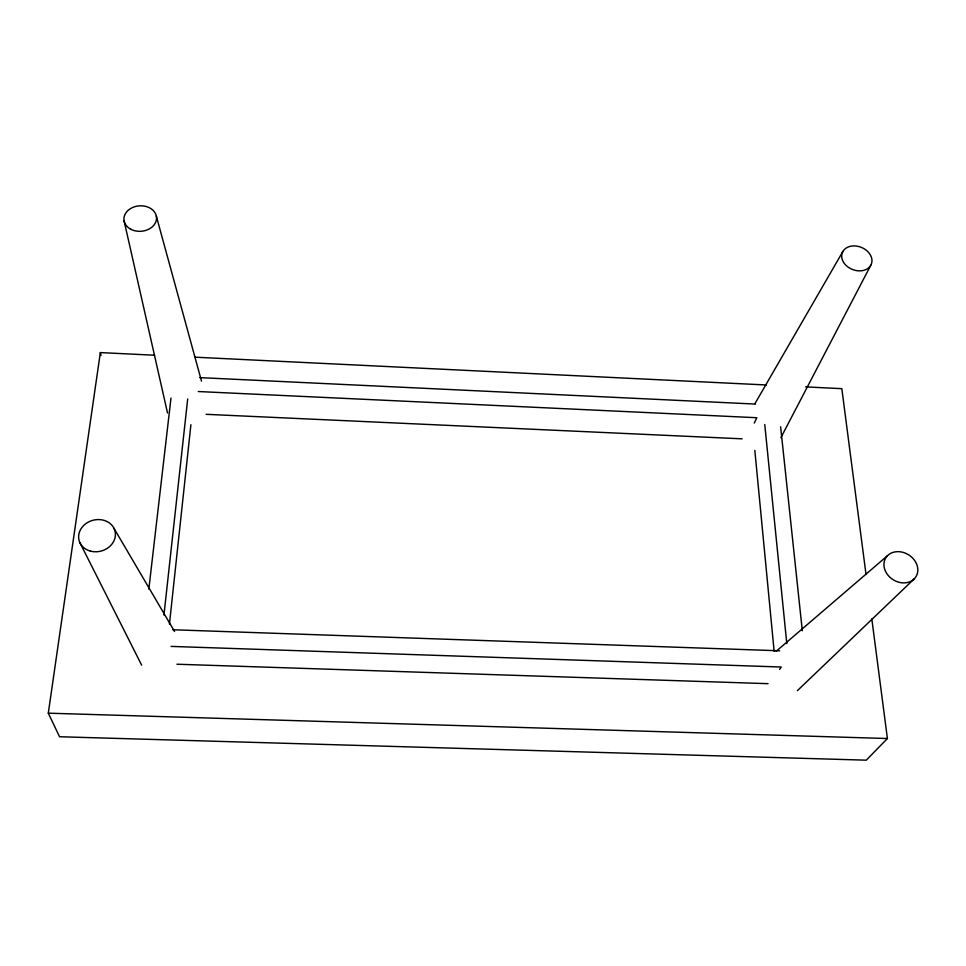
<?xml version="1.0" encoding="UTF-8"?>
<svg xmlns="http://www.w3.org/2000/svg" width="966" height="966" viewBox="0 0 966 966"><rect width="100%" height="100%" fill="white"/><g stroke="black" fill="none" stroke-linecap="round" stroke-linejoin="round"><path stroke-width="1.45" d="M169.448 624L190.906 424.726M163.954 614.992L187.694 398.946M148.836 589.103L170.994 398.052M871.815 618.916L887.404 738.531L866.285 760.17L59.554 736.744L48.3 713.174L100.343 352.59L154.596 355.222M754.277 423.06L756.825 417.723L198.296 391.532M780.878 437.683L870.764 265.3A15.601 11.918 21.7 0 0 854.982 245.932A15.601 11.918 21.7 0 0 844.719 263.947A15.601 11.918 21.7 0 0 870.764 265.3M754.953 403.631L842.932 251.389M779.574 669.414L781.253 667.023L171.067 646.399M797.385 690.654L914.379 578.731A17.786 14.659 32.4 0 0 903.005 552.347A17.786 14.659 32.4 0 0 885.254 570.749A17.786 14.659 32.4 0 0 914.379 578.731M776.133 651.313L887.476 555.728M48.3 713.174L887.404 738.531M176.947 664.222L768.03 683.674M172.842 629.76L779.659 650.794M206.144 414.317L742.13 438.83M195.289 357.203L766.461 384.987M805.644 386.895L841.821 388.658L865.971 574.058M199.781 377.621L755.484 404.078M113.903 528.185L174.544 631.486M80.081 543.037L141.652 665.151M156.323 216.082L201.508 381.147M100.343 352.59L101.044 355.5M124.119 220.936L167.516 412.977M780.625 426.755L802.311 630.774M764.758 424.521L786.807 643.694M754.832 450.397L774.14 651.386M130.688 229.171A16.313 12.739 -4.1 0 0 156.456 219.403A16.313 12.739 -4.1 0 0 133.562 207.11A16.313 12.739 -4.1 0 0 130.688 229.171M90.273 551.067A18.559 15.927 -14.7 0 0 115.22 532.121A18.559 15.927 -14.7 0 0 85.588 523.838A18.559 15.927 -14.7 0 0 90.273 551.067"/></g></svg>
